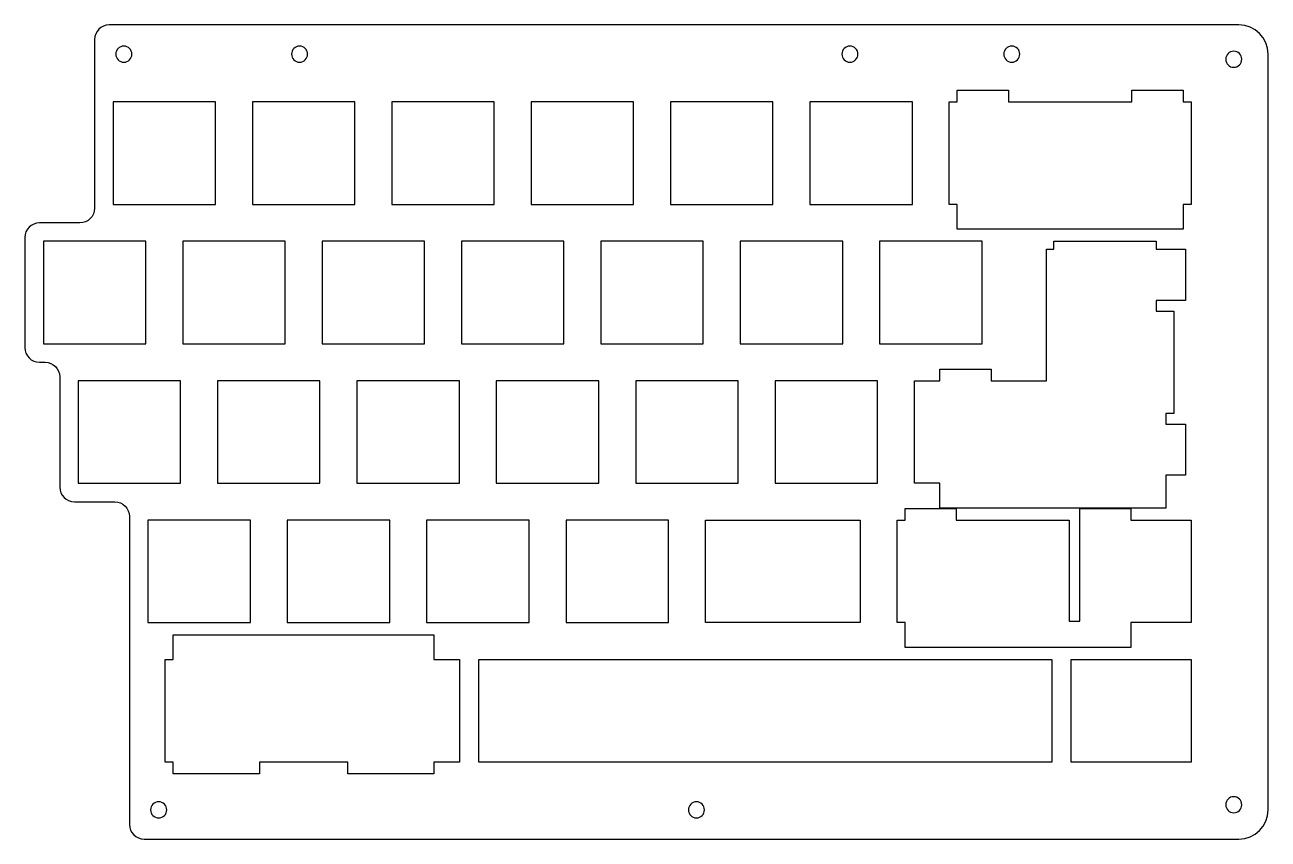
# Model space of a CAD drawing. Header units: inches. Extents: x 65 to 235, y -206 to -94.
import ezdxf

# ---------------------------------------------------------------- set-up
doc = ezdxf.new("R2010")
doc.units = ezdxf.units.IN
doc.header["$MEASUREMENT"] = 0
doc.layers.add('Layer 1', color=7, linetype='Continuous')

msp = doc.modelspace()

# ---------------------------------------------------------------- linework, layer by layer
at = {"layer": 'Layer 1', "color": 178, "lineweight": 25, "true_color": 0x010101}
for points in [[(76.98, -118.97), (90.98, -118.97), (90.98, -104.97), (76.98, -104.97), (76.98, -118.97)], [(96.03, -118.97), (110.03, -118.97), (110.03, -104.97), (96.03, -104.97), (96.03, -118.97)], [(115.08, -118.97), (129.08, -118.97), (129.08, -104.97), (115.08, -104.97), (115.08, -118.97)], [(134.13, -118.97), (148.13, -118.97), (148.13, -104.97), (134.13, -104.97), (134.13, -118.97)], [(153.18, -118.97), (167.18, -118.97), (167.18, -104.97), (153.18, -104.97), (153.18, -118.97)], [(172.23, -118.97), (186.23, -118.97), (186.23, -104.97), (172.23, -104.97), (172.23, -118.97)], [(67.46, -138.02), (81.46, -138.02), (81.46, -124.02), (67.46, -124.02), (67.46, -138.02)], [(86.51, -138.02), (100.51, -138.02), (100.51, -124.02), (86.51, -124.02), (86.51, -138.02)], [(105.56, -138.02), (119.56, -138.02), (119.56, -124.02), (105.56, -124.02), (105.56, -138.02)], [(124.61, -138.02), (138.61, -138.02), (138.61, -124.02), (124.61, -124.02), (124.61, -138.02)], [(143.66, -138.02), (157.66, -138.02), (157.66, -124.02), (143.66, -124.02), (143.66, -138.02)], [(162.71, -138.02), (176.71, -138.02), (176.71, -124.02), (162.71, -124.02), (162.71, -138.02)], [(181.76, -138.02), (195.76, -138.02), (195.76, -124.02), (181.76, -124.02), (181.76, -138.02)], [(72.22, -157.07), (86.22, -157.07), (86.22, -143.07), (72.22, -143.07), (72.22, -157.07)], [(91.27, -157.07), (105.27, -157.07), (105.27, -143.07), (91.27, -143.07), (91.27, -157.07)], [(110.32, -157.07), (124.32, -157.07), (124.32, -143.07), (110.32, -143.07), (110.32, -157.07)], [(129.37, -157.07), (143.37, -157.07), (143.37, -143.07), (129.37, -143.07), (129.37, -157.07)], [(148.42, -157.07), (162.42, -157.07), (162.42, -143.07), (148.42, -143.07), (148.42, -157.07)], [(167.47, -157.07), (181.47, -157.07), (181.47, -143.07), (167.47, -143.07), (167.47, -157.07)], [(81.75, -176.12), (95.75, -176.12), (95.75, -162.12), (81.75, -162.12), (81.75, -176.12)], [(100.8, -176.12), (114.8, -176.12), (114.8, -162.12), (100.8, -162.12), (100.8, -176.12)], [(119.85, -176.12), (133.85, -176.12), (133.85, -162.12), (119.85, -162.12), (119.85, -176.12)], [(138.9, -176.12), (152.9, -176.12), (152.9, -162.12), (138.9, -162.12), (138.9, -176.12)]]:
    msp.add_lwpolyline(points, dxfattribs=at)
at = {"layer": 'Layer 1', "color": 195, "lineweight": 25, "true_color": 0x794d9e}
for points, knots in [([(76.46, -94.45), (76.46, -94.45), (230.86, -94.45), (230.86, -94.45), (233.07, -94.45), (234.86, -96.24), (234.86, -98.45), (234.86, -98.45), (234.86, -201.7), (234.86, -201.7), (234.86, -203.91), (233.07, -205.7), (230.86, -205.7), (230.86, -205.7), (81.22, -205.7), (81.22, -205.7), (80.12, -205.7), (79.22, -204.8), (79.22, -203.7), (79.22, -203.7), (79.22, -161.6), (79.22, -161.6), (79.22, -160.5), (78.33, -159.6), (77.22, -159.6), (77.22, -159.6), (71.7, -159.6), (71.7, -159.6), (70.59, -159.6), (69.7, -158.7), (69.7, -157.6), (69.7, -157.6), (69.7, -142.55), (69.7, -142.55), (69.7, -141.45), (68.8, -140.55), (67.7, -140.55), (67.7, -140.55), (66.93, -140.55), (66.93, -140.55), (65.83, -140.55), (64.93, -139.65), (64.93, -138.55), (64.93, -138.55), (64.93, -123.5), (64.93, -123.5), (64.93, -122.4), (65.83, -121.5), (66.93, -121.5), (66.93, -121.5), (72.46, -121.5), (72.46, -121.5), (73.56, -121.5), (74.46, -120.6), (74.46, -119.5), (74.46, -119.5), (74.46, -96.45), (74.46, -96.45), (74.46, -95.35), (75.35, -94.45), (76.46, -94.45)], [0, 0, 0, 0, 1, 1, 1, 2, 2, 2, 3, 3, 3, 4, 4, 4, 5, 5, 5, 6, 6, 6, 7, 7, 7, 8, 8, 8, 9, 9, 9, 10, 10, 10, 11, 11, 11, 12, 12, 12, 13, 13, 13, 14, 14, 14, 15, 15, 15, 16, 16, 16, 17, 17, 17, 18, 18, 18, 19, 19, 19, 20, 20, 20, 20]), ([(79.56, -98.45), (79.56, -99.06), (79.07, -99.55), (78.46, -99.55), (77.85, -99.55), (77.36, -99.06), (77.36, -98.45), (77.36, -97.84), (77.85, -97.35), (78.46, -97.35), (79.07, -97.35), (79.56, -97.84), (79.56, -98.45)], [0, 0, 0, 0, 1, 1, 1, 2, 2, 2, 3, 3, 3, 4, 4, 4, 4]), ([(103.58, -98.45), (103.58, -99.06), (103.09, -99.55), (102.48, -99.55), (101.88, -99.55), (101.38, -99.06), (101.38, -98.45), (101.38, -97.84), (101.88, -97.35), (102.48, -97.35), (103.09, -97.35), (103.58, -97.84), (103.58, -98.45)], [0, 0, 0, 0, 1, 1, 1, 2, 2, 2, 3, 3, 3, 4, 4, 4, 4]), ([(178.8, -98.45), (178.8, -99.06), (178.31, -99.55), (177.7, -99.55), (177.09, -99.55), (176.6, -99.06), (176.6, -98.45), (176.6, -97.84), (177.09, -97.35), (177.7, -97.35), (178.31, -97.35), (178.8, -97.84), (178.8, -98.45)], [0, 0, 0, 0, 1, 1, 1, 2, 2, 2, 3, 3, 3, 4, 4, 4, 4]), ([(200.92, -98.45), (200.92, -99.06), (200.43, -99.55), (199.82, -99.55), (199.21, -99.55), (198.72, -99.06), (198.72, -98.45), (198.72, -97.84), (199.21, -97.35), (199.82, -97.35), (200.43, -97.35), (200.92, -97.84), (200.92, -98.45)], [0, 0, 0, 0, 1, 1, 1, 2, 2, 2, 3, 3, 3, 4, 4, 4, 4]), ([(231.26, -99.15), (231.26, -99.76), (230.77, -100.25), (230.16, -100.25), (229.55, -100.25), (229.06, -99.76), (229.06, -99.15), (229.06, -98.54), (229.55, -98.05), (230.16, -98.05), (230.77, -98.05), (231.26, -98.54), (231.26, -99.15)], [0, 0, 0, 0, 1, 1, 1, 2, 2, 2, 3, 3, 3, 4, 4, 4, 4]), ([(231.26, -201), (231.26, -201.61), (230.77, -202.1), (230.16, -202.1), (229.55, -202.1), (229.06, -201.61), (229.06, -201), (229.06, -200.39), (229.55, -199.9), (230.16, -199.9), (230.77, -199.9), (231.26, -200.39), (231.26, -201)], [0, 0, 0, 0, 1, 1, 1, 2, 2, 2, 3, 3, 3, 4, 4, 4, 4]), ([(84.32, -201.7), (84.32, -202.31), (83.83, -202.8), (83.22, -202.8), (82.61, -202.8), (82.12, -202.31), (82.12, -201.7), (82.12, -201.09), (82.61, -200.6), (83.22, -200.6), (83.83, -200.6), (84.32, -201.09), (84.32, -201.7)], [0, 0, 0, 0, 1, 1, 1, 2, 2, 2, 3, 3, 3, 4, 4, 4, 4]), ([(157.82, -201.7), (157.82, -202.31), (157.33, -202.8), (156.72, -202.8), (156.11, -202.8), (155.62, -202.31), (155.62, -201.7), (155.62, -201.09), (156.11, -200.6), (156.72, -200.6), (157.33, -200.6), (157.82, -201.09), (157.82, -201.7)], [0, 0, 0, 0, 1, 1, 1, 2, 2, 2, 3, 3, 3, 4, 4, 4, 4])]:
    msp.add_open_spline(points, degree=3, knots=knots, dxfattribs=at)
at = {"layer": 'Layer 1', "color": 178, "lineweight": 25, "true_color": 0x010101}
for points, knots in [([(191.28, -118.97), (191.28, -118.97), (192.37, -118.97), (192.37, -118.97), (192.37, -118.97), (192.37, -122.37), (192.37, -122.37), (202.66, -122.37), (212.95, -122.37), (223.25, -122.37), (223.25, -122.37), (223.25, -118.97), (223.25, -118.97), (223.25, -118.97), (224.33, -118.97), (224.33, -118.97), (224.33, -118.97), (224.33, -104.97), (224.33, -104.97), (224.33, -104.97), (223.25, -104.97), (223.25, -104.97), (223.25, -104.97), (223.25, -103.37), (223.25, -103.37), (223.25, -103.37), (216.25, -103.37), (216.25, -103.37), (216.25, -103.37), (216.25, -104.97), (216.25, -104.97), (210.62, -104.97), (205, -104.97), (199.37, -104.97), (199.37, -104.97), (199.37, -103.37), (199.37, -103.37), (199.37, -103.37), (192.37, -103.37), (192.37, -103.37), (192.37, -103.37), (192.37, -104.97), (192.37, -104.97), (192.37, -104.97), (191.28, -104.97), (191.28, -104.97), (191.28, -104.97), (191.28, -118.97), (191.28, -118.97)], [0, 0, 0, 0, 1, 1, 1, 2, 2, 2, 3, 3, 3, 4, 4, 4, 5, 5, 5, 6, 6, 6, 7, 7, 7, 8, 8, 8, 9, 9, 9, 10, 10, 10, 11, 11, 11, 12, 12, 12, 13, 13, 13, 14, 14, 14, 15, 15, 15, 16, 16, 16, 16]), ([(219.57, -124.02), (219.57, -124.02), (205.57, -124.02), (205.57, -124.02), (205.57, -124.02), (205.57, -125.11), (205.57, -125.11), (205.57, -125.11), (204.55, -125.11), (204.55, -125.11), (204.55, -131.1), (204.55, -137.09), (204.55, -143.07), (202.03, -143.07), (199.51, -143.07), (196.99, -143.07), (196.99, -143.07), (196.99, -141.47), (196.99, -141.47), (196.99, -141.47), (189.99, -141.47), (189.99, -141.47), (189.99, -141.47), (189.99, -143.07), (189.99, -143.07), (189.99, -143.07), (186.52, -143.07), (186.52, -143.07), (186.52, -143.07), (186.52, -157.07), (186.52, -157.07), (186.52, -157.07), (189.99, -157.07), (189.99, -157.07), (189.99, -157.07), (189.99, -160.47), (189.99, -160.47), (200.28, -160.47), (210.57, -160.47), (220.87, -160.47), (220.87, -160.47), (220.87, -155.99), (220.87, -155.99), (220.87, -155.99), (223.55, -155.99), (223.55, -155.99), (223.55, -155.99), (223.55, -148.99), (223.55, -148.99), (223.55, -148.99), (220.87, -148.99), (220.87, -148.99), (220.87, -148.99), (220.87, -147.55), (220.87, -147.55), (220.87, -147.55), (221.95, -147.55), (221.95, -147.55), (221.95, -147.55), (221.95, -133.55), (221.95, -133.55), (221.95, -133.55), (219.57, -133.55), (219.57, -133.55), (219.57, -133.55), (219.57, -132.11), (219.57, -132.11), (219.57, -132.11), (223.55, -132.11), (223.55, -132.11), (223.55, -132.11), (223.55, -125.11), (223.55, -125.11), (223.55, -125.11), (219.57, -125.11), (219.57, -125.11), (219.57, -125.11), (219.57, -124.02), (219.57, -124.02)], [0, 0, 0, 0, 1, 1, 1, 2, 2, 2, 3, 3, 3, 4, 4, 4, 5, 5, 5, 6, 6, 6, 7, 7, 7, 8, 8, 8, 9, 9, 9, 10, 10, 10, 11, 11, 11, 12, 12, 12, 13, 13, 13, 14, 14, 14, 15, 15, 15, 16, 16, 16, 17, 17, 17, 18, 18, 18, 19, 19, 19, 20, 20, 20, 21, 21, 21, 22, 22, 22, 23, 23, 23, 24, 24, 24, 25, 25, 25, 26, 26, 26, 26]), ([(207.66, -162.12), (202.52, -162.12), (197.37, -162.12), (192.23, -162.12), (192.23, -162.12), (192.23, -160.52), (192.23, -160.52), (192.23, -160.52), (185.23, -160.52), (185.23, -160.52), (185.23, -160.52), (185.23, -162.12), (185.23, -162.12), (185.23, -162.12), (184.14, -162.12), (184.14, -162.12), (184.14, -162.12), (184.14, -176.12), (184.14, -176.12), (184.14, -176.12), (185.23, -176.12), (185.23, -176.12), (185.23, -176.12), (185.23, -179.52), (185.23, -179.52), (195.52, -179.52), (205.81, -179.52), (216.1, -179.52), (216.1, -179.52), (216.1, -176.12), (216.1, -176.12), (216.1, -176.12), (224.33, -176.12), (224.33, -176.12), (224.33, -176.12), (224.33, -162.12), (224.33, -162.12), (224.33, -162.12), (216.1, -162.12), (216.1, -162.12), (216.1, -162.12), (216.1, -160.52), (216.1, -160.52), (216.1, -160.52), (209.1, -160.52), (209.1, -160.52), (209.1, -160.52), (209.1, -175.92), (209.1, -175.92), (209.1, -175.92), (207.66, -175.92), (207.66, -175.92), (207.66, -175.92), (207.66, -162.12), (207.66, -162.12)], [0, 0, 0, 0, 1, 1, 1, 2, 2, 2, 3, 3, 3, 4, 4, 4, 5, 5, 5, 6, 6, 6, 7, 7, 7, 8, 8, 8, 9, 9, 9, 10, 10, 10, 11, 11, 11, 12, 12, 12, 13, 13, 13, 14, 14, 14, 15, 15, 15, 16, 16, 16, 17, 17, 17, 18, 18, 18, 18]), ([(165.09, -176.12), (169.76, -176.12), (174.42, -176.12), (179.09, -176.12), (179.09, -176.12), (179.09, -162.12), (179.09, -162.12), (172.04, -162.12), (164.99, -162.12), (157.95, -162.12), (157.95, -162.12), (157.95, -176.12), (157.95, -176.12), (157.95, -176.12), (165.09, -176.12), (165.09, -176.12)], [0, 0, 0, 0, 1, 1, 1, 2, 2, 2, 3, 3, 3, 4, 4, 4, 5, 5, 5, 5]), ([(98.41, -195.17), (101.97, -195.17), (105.53, -195.17), (109.09, -195.17), (109.09, -195.17), (109.09, -196.77), (109.09, -196.77), (113.01, -196.77), (116.93, -196.77), (120.85, -196.77), (120.85, -196.77), (120.85, -195.17), (120.85, -195.17), (120.85, -195.17), (124.32, -195.17), (124.32, -195.17), (124.32, -195.17), (124.32, -181.17), (124.32, -181.17), (124.32, -181.17), (120.85, -181.17), (120.85, -181.17), (120.85, -181.17), (120.85, -177.77), (120.85, -177.77), (108.97, -177.77), (97.09, -177.77), (85.21, -177.77), (85.21, -177.77), (85.21, -181.17), (85.21, -181.17), (85.21, -181.17), (84.13, -181.17), (84.13, -181.17), (84.13, -181.17), (84.13, -195.17), (84.13, -195.17), (84.13, -195.17), (85.21, -195.17), (85.21, -195.17), (85.21, -195.17), (85.21, -196.77), (85.21, -196.77), (89.14, -196.77), (93.06, -196.77), (96.98, -196.77), (96.98, -196.77), (96.98, -195.17), (96.98, -195.17), (97.46, -195.17), (97.94, -195.17), (98.41, -195.17)], [0, 0, 0, 0, 1, 1, 1, 2, 2, 2, 3, 3, 3, 4, 4, 4, 5, 5, 5, 6, 6, 6, 7, 7, 7, 8, 8, 8, 9, 9, 9, 10, 10, 10, 11, 11, 11, 12, 12, 12, 13, 13, 13, 14, 14, 14, 15, 15, 15, 16, 16, 16, 17, 17, 17, 17]), ([(126.99, -195.17), (153.09, -195.17), (179.19, -195.17), (205.28, -195.17), (205.28, -195.17), (205.28, -181.17), (205.28, -181.17), (179.19, -181.17), (153.09, -181.17), (126.99, -181.17), (126.99, -181.17), (126.99, -195.17), (126.99, -195.17)], [0, 0, 0, 0, 1, 1, 1, 2, 2, 2, 3, 3, 3, 4, 4, 4, 4]), ([(207.95, -195.17), (213.41, -195.17), (218.87, -195.17), (224.33, -195.17), (224.33, -195.17), (224.33, -181.17), (224.33, -181.17), (218.87, -181.17), (213.41, -181.17), (207.95, -181.17), (207.95, -181.17), (207.95, -195.17), (207.95, -195.17)], [0, 0, 0, 0, 1, 1, 1, 2, 2, 2, 3, 3, 3, 4, 4, 4, 4])]:
    msp.add_open_spline(points, degree=3, knots=knots, dxfattribs=at)

doc.saveas('drawing.dxf')
